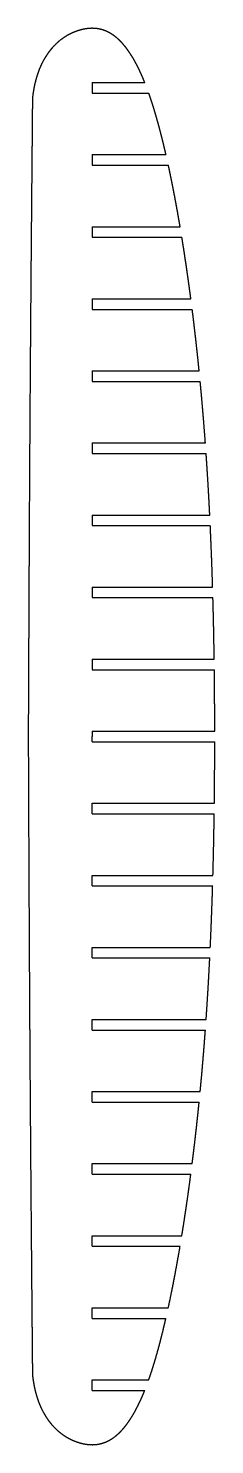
# Model space of a CAD drawing. Header units: metres. Extents: x 4 to 71, y -255 to 255.
import ezdxf

# ---------------------------------------------------------------- set-up
doc = ezdxf.new("R2010")
doc.units = ezdxf.units.M

msp = doc.modelspace()

# ---------------------------------------------------------------- linework, layer by layer
for p, q in [((26.69, 235.9, 1289), (45.73, 235.9, 1289)), ((26.69, 232.1, 1289), (47.17, 232.1, 1289)), ((26.69, 209.9, 1289), (53.4, 209.9, 1289)), ((26.69, 206.1, 1289), (54.25, 206.1, 1289)), ((26.69, 183.9, 1289), (58.51, 183.9, 1289)), ((26.69, 180.1, 1289), (59.14, 180.1, 1289)), ((26.69, 157.9, 1289), (62.39, 157.9, 1289)), ((26.69, 154.1, 1289), (62.88, 154.1, 1289)), ((26.69, 131.9, 1289), (65.4, 131.9, 1289)), ((26.69, 128.1, 1289), (65.77, 128.1, 1289)), ((26.69, 105.9, 1289), (67.65, 105.9, 1289)), ((26.69, 102.1, 1289), (67.92, 102.1, 1289)), ((26.69, 79.9, 1289), (69.24, 79.9, 1289)), ((26.69, 76.1, 1289), (69.42, 76.1, 1289)), ((26.69, 53.9, 1289), (70.27, 53.9, 1289)), ((26.69, 50.1, 1289), (70.38, 50.1, 1289)), ((26.69, 27.9, 1289), (70.85, 27.9, 1289)), ((26.69, 24.1, 1289), (70.9, 24.1, 1289)), ((26.69, 1.9, 1289), (71.03, 1.9, 1289)), ((26.69, -1.9, 1289), (71.03, -1.9, 1289)), ((26.69, -24.1, 1289), (70.9, -24.1, 1289)), ((26.69, -27.9, 1289), (70.85, -27.9, 1289)), ((26.69, -50.1, 1289), (70.39, -50.1, 1289)), ((26.69, -53.9, 1289), (70.28, -53.9, 1289)), ((26.69, -76.1, 1289), (69.42, -76.1, 1289)), ((26.69, -79.9, 1289), (69.24, -79.9, 1289)), ((26.69, -102.1, 1289), (67.92, -102.1, 1289)), ((26.69, -105.9, 1289), (67.65, -105.9, 1289)), ((26.69, -128.1, 1289), (65.77, -128.1, 1289)), ((26.69, -131.9, 1289), (65.39, -131.9, 1289)), ((26.69, -154.1, 1289), (62.87, -154.1, 1289)), ((26.69, -157.9, 1289), (62.38, -157.9, 1289)), ((26.69, -180.1, 1289), (59.12, -180.1, 1289)), ((26.69, -183.9, 1289), (58.49, -183.9, 1289)), ((26.69, -206.1, 1289), (54.23, -206.1, 1289)), ((26.69, -209.9, 1289), (53.37, -209.9, 1289)), ((26.69, -232.1, 1289), (47.14, -232.1, 1289)), ((26.69, -235.9, 1289), (45.71, -235.9, 1289))]:
    msp.add_line(p, q)
for points, knots in [([(45.73, 235.9, 1289), (45.63, 236.15, 1289), (45.53, 236.41, 1289), (45.43, 236.66, 1289), (45.32, 236.9, 1289), (45.22, 237.15, 1289), (45.12, 237.39, 1289), (45.02, 237.63, 1289), (44.53, 238.75, 1289), (44.14, 239.62, 1289), (43.74, 240.49, 1289), (43.32, 241.35, 1289), (42.89, 242.2, 1289), (42.44, 243.05, 1289), (41.97, 243.88, 1289), (41.09, 245.36, 1289), (40.69, 246, 1289), (40.28, 246.64, 1289), (39.85, 247.27, 1289), (39.41, 247.88, 1289), (38.95, 248.49, 1289), (38.47, 249.08, 1289), (37.44, 250.27, 1289), (36.89, 250.86, 1289), (36.31, 251.44, 1289), (35.71, 251.98, 1289), (35.08, 252.5, 1289), (34.42, 252.99, 1289), (33.73, 253.43, 1289), (32.62, 254.05, 1289), (32.22, 254.25, 1289), (31.8, 254.45, 1289), (31.38, 254.62, 1289), (30.95, 254.78, 1289), (30.51, 254.92, 1289), (30.07, 255.04, 1289), (29.09, 255.27, 1289), (28.54, 255.37, 1289), (27.99, 255.44, 1289), (27.44, 255.48, 1289), (26.89, 255.5, 1289), (26.33, 255.49, 1289), (25.78, 255.45, 1289), (25.03, 255.38, 1289), (24.83, 255.35, 1289), (24.63, 255.33, 1289), (24.43, 255.3, 1289), (24.23, 255.27, 1289), (24.03, 255.23, 1289), (23.83, 255.19, 1289), (23.46, 255.12, 1289), (23.29, 255.08, 1289), (23.11, 255.04, 1289), (22.94, 255, 1289), (22.76, 254.96, 1289), (22.59, 254.91, 1289), (22.42, 254.87, 1289), (20.78, 254.41, 1289), (19.35, 253.86, 1289), (17.97, 253.2, 1289), (16.65, 252.42, 1289), (15.4, 251.53, 1289), (14.23, 250.54, 1289), (13.14, 249.47, 1289), (11.66, 247.76, 1289), (11.19, 247.18, 1289), (10.74, 246.59, 1289), (10.32, 245.98, 1289), (9.91, 245.36, 1289), (9.53, 244.72, 1289), (9.16, 244.08, 1289), (8.01, 241.88, 1289), (7.31, 240.28, 1289), (6.72, 238.64, 1289), (6.22, 236.96, 1289), (5.82, 235.27, 1289), (5.49, 233.55, 1289), (5.25, 231.83, 1289), (5.07, 230.1, 1289)], [0, 0, 0, 0, 0, 0, 0, 0, 0, 0.031962, 0.031962, 0.031962, 0.031962, 0.031962, 0.031962, 0.031962, 0.149462, 0.149462, 0.149462, 0.149462, 0.149462, 0.149462, 0.149462, 0.242733, 0.242733, 0.242733, 0.242733, 0.242733, 0.242733, 0.242733, 0.34274, 0.34274, 0.34274, 0.34274, 0.34274, 0.34274, 0.34274, 0.398935, 0.398935, 0.398935, 0.398935, 0.398935, 0.398935, 0.398935, 0.46693, 0.46693, 0.46693, 0.46693, 0.46693, 0.46693, 0.46693, 0.491577, 0.491577, 0.491577, 0.491577, 0.491577, 0.491577, 0.491577, 0.513286, 0.513286, 0.513286, 0.513286, 0.513286, 0.513286, 0.513286, 0.698358, 0.698358, 0.698358, 0.698358, 0.698358, 0.698358, 0.698358, 0.788498, 0.788498, 0.788498, 0.788498, 0.788498, 0.788498, 0.788498, 1, 1, 1, 1, 1, 1, 1, 1, 1]), ([(5.07, 230.1, 1289), (5.07, 230.1, 1289), (5.07, 230.1, 1289), (5.07, 230.1, 1289), (5.07, 230.1, 1289), (5.07, 230.1, 1289), (5.07, 230.1, 1289), (5.07, 230.1, 1289), (5.07, 230.1, 1289), (5.07, 230.09, 1289), (5.07, 230.09, 1289), (5.07, 230.09, 1289), (5.07, 230.08, 1289), (5.07, 230.08, 1289), (5.07, 230.07, 1289), (5.07, 230.05, 1289), (5.07, 230.04, 1289), (5.07, 230.02, 1289), (5.07, 230, 1289), (5.07, 229.99, 1289), (5.07, 229.96, 1289), (5.07, 229.94, 1289), (5.07, 229.89, 1289), (5.07, 229.87, 1289), (5.07, 229.85, 1289), (5.07, 229.82, 1289), (5.07, 229.8, 1289), (5.07, 229.77, 1289), (5.07, 229.75, 1289), (5.07, 229.67, 1289), (5.07, 229.63, 1289), (5.07, 229.58, 1289), (5.07, 229.52, 1289), (5.07, 229.47, 1289), (5.07, 229.4, 1289), (5.07, 229.34, 1289), (5.06, 229.19, 1289), (5.06, 229.11, 1289), (5.06, 229.02, 1289), (5.06, 228.92, 1289), (5.06, 228.82, 1289), (5.06, 228.71, 1289), (5.06, 228.6, 1289), (5.06, 228.26, 1289), (5.05, 228.04, 1289), (5.05, 227.83, 1289), (5.05, 227.61, 1289), (5.05, 227.39, 1289), (5.05, 227.18, 1289), (5.04, 226.96, 1289), (5.04, 226.39, 1289), (5.04, 226.03, 1289), (5.03, 225.67, 1289), (5.03, 225.31, 1289), (5.03, 224.95, 1289), (5.02, 224.59, 1289), (5.02, 224.24, 1289), (5.01, 223.11, 1289), (5, 222.35, 1289), (5, 221.59, 1289), (4.99, 220.82, 1289), (4.98, 220.06, 1289), (4.98, 219.3, 1289), (4.97, 218.53, 1289), (4.96, 217.25, 1289), (4.95, 216.72, 1289), (4.95, 216.18, 1289), (4.94, 215.61, 1289), (4.94, 215.03, 1289), (4.93, 214.43, 1289), (4.93, 213.82, 1289), (4.92, 212.85, 1289), (4.91, 212.51, 1289), (4.91, 212.18, 1289), (4.91, 211.85, 1289), (4.91, 211.51, 1289), (4.9, 211.18, 1289), (4.9, 210.85, 1289), (4.89, 210.1, 1289), (4.89, 209.69, 1289), (4.89, 209.27, 1289), (4.88, 208.84, 1289), (4.88, 208.41, 1289), (4.87, 207.97, 1289), (4.87, 207.52, 1289), (4.85, 204.95, 1289), (4.83, 202.83, 1289), (4.81, 200.72, 1289), (4.79, 198.6, 1289), (4.77, 196.48, 1289), (4.75, 194.36, 1289), (4.74, 192.24, 1289), (4.68, 185.93, 1289), (4.64, 181.73, 1289), (4.61, 177.53, 1289), (4.57, 173.33, 1289), (4.54, 169.14, 1289), (4.5, 164.94, 1289), (4.47, 160.74, 1289), (4.4, 151.37, 1289), (4.36, 146.2, 1289), (4.32, 141.03, 1289), (4.28, 135.86, 1289), (4.24, 130.69, 1289), (4.21, 125.52, 1289), (4.17, 120.34, 1289), (4.12, 112.54, 1289), (4.1, 109.91, 1289), (4.09, 107.28, 1289), (4.07, 104.65, 1289), (4.05, 102.01, 1289), (4.04, 99.38, 1289), (4.02, 96.75, 1289), (3.97, 87.9, 1289), (3.94, 81.68, 1289), (3.9, 75.46, 1289), (3.87, 69.24, 1289), (3.84, 63.02, 1289), (3.81, 56.8, 1289), (3.78, 50.58, 1289), (3.74, 41.97, 1289), (3.73, 39.59, 1289), (3.72, 37.2, 1289), (3.71, 34.82, 1289), (3.7, 32.43, 1289), (3.69, 30.04, 1289), (3.68, 27.66, 1289), (3.66, 24.46, 1289), (3.66, 23.65, 1289), (3.66, 22.87, 1289), (3.65, 22.11, 1289), (3.65, 21.36, 1289), (3.65, 20.63, 1289), (3.64, 19.92, 1289), (3.64, 18.54, 1289), (3.64, 17.86, 1289), (3.63, 17.21, 1289), (3.63, 16.57, 1289), (3.63, 15.95, 1289), (3.63, 15.36, 1289), (3.62, 14.77, 1289), (3.62, 13.33, 1289), (3.61, 12.45, 1289), (3.61, 11.57, 1289), (3.61, 10.69, 1289), (3.6, 9.82, 1289), (3.6, 8.94, 1289), (3.59, 8.06, 1289), (3.59, 6.74, 1289), (3.59, 6.31, 1289), (3.59, 5.87, 1289), (3.58, 5.43, 1289), (3.58, 4.99, 1289), (3.58, 4.56, 1289), (3.58, 4.12, 1289), (3.58, 3.47, 1289), (3.57, 3.27, 1289), (3.57, 3.06, 1289), (3.57, 2.85, 1289), (3.57, 2.65, 1289), (3.57, 2.44, 1289), (3.57, 2.23, 1289), (3.57, 1.89, 1289), (3.57, 1.74, 1289), (3.57, 1.6, 1289), (3.57, 1.46, 1289), (3.57, 1.32, 1289), (3.57, 1.18, 1289), (3.57, 1.04, 1289), (3.56, 0.85, 1289), (3.56, 0.8, 1289), (3.56, 0.75, 1289), (3.56, 0.7, 1289), (3.56, 0.66, 1289), (3.56, 0.62, 1289), (3.56, 0.58, 1289), (3.56, 0.48, 1289), (3.56, 0.43, 1289), (3.56, 0.38, 1289), (3.56, 0.34, 1289), (3.56, 0.3, 1289), (3.56, 0.26, 1289), (3.56, 0.23, 1289), (3.56, 0.17, 1289), (3.56, 0.14, 1289), (3.56, 0.12, 1289), (3.56, 0.1, 1289), (3.56, 0.08, 1289), (3.56, 0.06, 1289), (3.56, 0.05, 1289), (3.56, 0.03, 1289), (3.56, 0.02, 1289), (3.56, 0.01, 1289), (3.56, 0.01, 1289), (3.56, 0, 1289), (3.56, 0, 1289), (3.56, 0, 1289), (3.56, 0, 1289), (3.56, 0, 1289), (3.56, 0, 1289), (3.56, 0, 1289), (3.56, 0, 1289), (3.56, 0, 1289), (3.56, -0.01, 1289), (3.56, -0.02, 1289), (3.56, -0.02, 1289), (3.56, -0.03, 1289), (3.56, -0.04, 1289), (3.56, -0.06, 1289), (3.56, -0.08, 1289), (3.56, -0.09, 1289), (3.56, -0.14, 1289), (3.56, -0.17, 1289), (3.56, -0.2, 1289), (3.56, -0.23, 1289), (3.56, -0.27, 1289), (3.56, -0.32, 1289), (3.56, -0.36, 1289), (3.56, -0.46, 1289), (3.56, -0.51, 1289), (3.56, -0.56, 1289), (3.56, -0.62, 1289), (3.56, -0.68, 1289), (3.56, -0.75, 1289), (3.56, -0.82, 1289), (3.56, -0.96, 1289), (3.57, -1.04, 1289), (3.57, -1.13, 1289), (3.57, -1.22, 1289), (3.57, -1.31, 1289), (3.57, -1.41, 1289), (3.57, -1.52, 1289), (3.57, -1.84, 1289), (3.57, -2.06, 1289), (3.57, -2.27, 1289), (3.57, -2.49, 1289), (3.57, -2.71, 1289), (3.57, -2.92, 1289), (3.57, -3.14, 1289), (3.58, -3.71, 1289), (3.58, -4.07, 1289), (3.58, -4.43, 1289), (3.58, -4.79, 1289), (3.58, -5.15, 1289), (3.58, -5.51, 1289), (3.59, -5.87, 1289), (3.59, -6.99, 1289), (3.59, -7.76, 1289), (3.6, -8.52, 1289), (3.6, -9.28, 1289), (3.6, -10.05, 1289), (3.61, -10.81, 1289), (3.61, -11.58, 1289), (3.61, -12.86, 1289), (3.62, -13.39, 1289), (3.62, -13.94, 1289), (3.62, -14.5, 1289), (3.62, -15.08, 1289), (3.63, -15.68, 1289), (3.63, -16.3, 1289), (3.63, -17.27, 1289), (3.63, -17.6, 1289), (3.64, -17.94, 1289), (3.64, -18.27, 1289), (3.64, -18.6, 1289), (3.64, -18.94, 1289), (3.64, -19.27, 1289), (3.65, -20.02, 1289), (3.65, -20.43, 1289), (3.65, -20.85, 1289), (3.65, -21.28, 1289), (3.65, -21.71, 1289), (3.65, -22.15, 1289), (3.66, -22.6, 1289), (3.67, -25.17, 1289), (3.68, -27.29, 1289), (3.68, -29.41, 1289), (3.69, -31.53, 1289), (3.7, -33.65, 1289), (3.71, -35.77, 1289), (3.72, -37.89, 1289), (3.75, -44.21, 1289), (3.77, -48.42, 1289), (3.79, -52.62, 1289), (3.81, -56.82, 1289), (3.83, -61.02, 1289), (3.85, -65.22, 1289), (3.87, -69.42, 1289), (3.91, -76.16, 1289), (3.92, -78.71, 1289), (3.93, -81.25, 1289), (3.95, -83.79, 1289), (3.96, -86.33, 1289), (3.98, -88.87, 1289), (3.99, -91.41, 1289), (4.02, -96.59, 1289), (4.04, -99.22, 1289), (4.05, -101.85, 1289), (4.07, -104.48, 1289), (4.08, -107.11, 1289), (4.1, -109.74, 1289), (4.12, -112.37, 1289), (4.15, -117.64, 1289), (4.17, -120.27, 1289), (4.19, -122.9, 1289), (4.21, -125.53, 1289), (4.22, -128.16, 1289), (4.24, -130.79, 1289), (4.26, -133.42, 1289), (4.33, -142.27, 1289), (4.37, -148.49, 1289), (4.42, -154.7, 1289), (4.47, -160.92, 1289), (4.52, -167.14, 1289), (4.57, -173.35, 1289), (4.63, -179.57, 1289), (4.7, -188.17, 1289), (4.72, -190.55, 1289), (4.74, -192.94, 1289), (4.76, -195.32, 1289), (4.78, -197.7, 1289), (4.8, -200.09, 1289), (4.83, -202.47, 1289), (4.85, -205.67, 1289), (4.86, -206.47, 1289), (4.87, -207.25, 1289), (4.87, -208.02, 1289), (4.88, -208.76, 1289), (4.89, -209.49, 1289), (4.89, -210.2, 1289), (4.91, -211.58, 1289), (4.91, -212.25, 1289), (4.92, -212.91, 1289), (4.92, -213.54, 1289), (4.93, -214.16, 1289), (4.93, -214.76, 1289), (4.94, -215.34, 1289), (4.95, -216.78, 1289), (4.96, -217.66, 1289), (4.97, -218.54, 1289), (4.98, -219.41, 1289), (4.98, -220.29, 1289), (4.99, -221.17, 1289), (5, -222.05, 1289), (5.01, -223.36, 1289), (5.02, -223.8, 1289), (5.02, -224.24, 1289), (5.02, -224.67, 1289), (5.03, -225.11, 1289), (5.03, -225.55, 1289), (5.04, -225.98, 1289), (5.04, -226.63, 1289), (5.04, -226.84, 1289), (5.04, -227.04, 1289), (5.05, -227.25, 1289), (5.05, -227.45, 1289), (5.05, -227.66, 1289), (5.05, -227.87, 1289), (5.06, -228.21, 1289), (5.06, -228.36, 1289), (5.06, -228.5, 1289), (5.06, -228.64, 1289), (5.06, -228.78, 1289), (5.06, -228.92, 1289), (5.06, -229.06, 1289), (5.06, -229.25, 1289), (5.06, -229.3, 1289), (5.07, -229.35, 1289), (5.07, -229.39, 1289), (5.07, -229.44, 1289), (5.07, -229.48, 1289), (5.07, -229.52, 1289), (5.07, -229.61, 1289), (5.07, -229.67, 1289), (5.07, -229.72, 1289), (5.07, -229.76, 1289), (5.07, -229.8, 1289), (5.07, -229.84, 1289), (5.07, -229.87, 1289), (5.07, -229.93, 1289), (5.07, -229.96, 1289), (5.07, -229.98, 1289), (5.07, -230, 1289), (5.07, -230.02, 1289), (5.07, -230.03, 1289), (5.07, -230.05, 1289), (5.07, -230.07, 1289), (5.07, -230.07, 1289), (5.07, -230.08, 1289), (5.07, -230.08, 1289), (5.07, -230.09, 1289), (5.07, -230.09, 1289), (5.07, -230.09, 1289), (5.07, -230.1, 1289), (5.07, -230.1, 1289), (5.07, -230.1, 1289), (5.07, -230.1, 1289), (5.07, -230.1, 1289), (5.07, -230.1, 1289), (5.07, -230.1, 1289), (5.07, -230.1, 1289)], [0, 0, 0, 0, 0, 0, 0, 0, 0, 0.002958, 0.002958, 0.002958, 0.002958, 0.002958, 0.002958, 0.002958, 0.006048, 0.006048, 0.006048, 0.006048, 0.006048, 0.006048, 0.006048, 0.009447, 0.009447, 0.009447, 0.009447, 0.009447, 0.009447, 0.009447, 0.011609, 0.011609, 0.011609, 0.011609, 0.011609, 0.011609, 0.011609, 0.014699, 0.014699, 0.014699, 0.014699, 0.014699, 0.014699, 0.014699, 0.018098, 0.018098, 0.018098, 0.018098, 0.018098, 0.018098, 0.018098, 0.024104, 0.024104, 0.024104, 0.024104, 0.024104, 0.024104, 0.024104, 0.034061, 0.034061, 0.034061, 0.034061, 0.034061, 0.034061, 0.034061, 0.055248, 0.055248, 0.055248, 0.055248, 0.055248, 0.055248, 0.055248, 0.069514, 0.069514, 0.069514, 0.069514, 0.069514, 0.069514, 0.069514, 0.077009, 0.077009, 0.077009, 0.077009, 0.077009, 0.077009, 0.077009, 0.086183, 0.086183, 0.086183, 0.086183, 0.086183, 0.086183, 0.086183, 0.12919, 0.12919, 0.12919, 0.12919, 0.12919, 0.12919, 0.12919, 0.214426, 0.214426, 0.214426, 0.214426, 0.214426, 0.214426, 0.214426, 0.319424, 0.319424, 0.319424, 0.319424, 0.319424, 0.319424, 0.319424, 0.372855, 0.372855, 0.372855, 0.372855, 0.372855, 0.372855, 0.372855, 0.499151, 0.499151, 0.499151, 0.499151, 0.499151, 0.499151, 0.499151, 0.547589, 0.547589, 0.547589, 0.547589, 0.547589, 0.547589, 0.547589, 0.564194, 0.564194, 0.564194, 0.564194, 0.564194, 0.564194, 0.564194, 0.580799, 0.580799, 0.580799, 0.580799, 0.580799, 0.580799, 0.580799, 0.606595, 0.606595, 0.606595, 0.606595, 0.606595, 0.606595, 0.606595, 0.619463, 0.619463, 0.619463, 0.619463, 0.619463, 0.619463, 0.619463, 0.625545, 0.625545, 0.625545, 0.625545, 0.625545, 0.625545, 0.625545, 0.6297, 0.6297, 0.6297, 0.6297, 0.6297, 0.6297, 0.6297, 0.631253, 0.631253, 0.631253, 0.631253, 0.631253, 0.631253, 0.631253, 0.633694, 0.633694, 0.633694, 0.633694, 0.633694, 0.633694, 0.633694, 0.636135, 0.636135, 0.636135, 0.636135, 0.636135, 0.636135, 0.636135, 0.638417, 0.638417, 0.638417, 0.638417, 0.638417, 0.638417, 0.638417, 0.640699, 0.640699, 0.640699, 0.640699, 0.640699, 0.640699, 0.640699, 0.642795, 0.642795, 0.642795, 0.642795, 0.642795, 0.642795, 0.642795, 0.644891, 0.644891, 0.644891, 0.644891, 0.644891, 0.644891, 0.644891, 0.646638, 0.646638, 0.646638, 0.646638, 0.646638, 0.646638, 0.646638, 0.648384, 0.648384, 0.648384, 0.648384, 0.648384, 0.648384, 0.648384, 0.65178, 0.65178, 0.65178, 0.65178, 0.65178, 0.65178, 0.65178, 0.657409, 0.657409, 0.657409, 0.657409, 0.657409, 0.657409, 0.657409, 0.669386, 0.669386, 0.669386, 0.669386, 0.669386, 0.669386, 0.669386, 0.67745, 0.67745, 0.67745, 0.67745, 0.67745, 0.67745, 0.67745, 0.681688, 0.681688, 0.681688, 0.681688, 0.681688, 0.681688, 0.681688, 0.686874, 0.686874, 0.686874, 0.686874, 0.686874, 0.686874, 0.686874, 0.711185, 0.711185, 0.711185, 0.711185, 0.711185, 0.711185, 0.711185, 0.759358, 0.759358, 0.759358, 0.759358, 0.759358, 0.759358, 0.759358, 0.788502, 0.788502, 0.788502, 0.788502, 0.788502, 0.788502, 0.788502, 0.818673, 0.818673, 0.818673, 0.818673, 0.818673, 0.818673, 0.818673, 0.848844, 0.848844, 0.848844, 0.848844, 0.848844, 0.848844, 0.848844, 0.920125, 0.920125, 0.920125, 0.920125, 0.920125, 0.920125, 0.920125, 0.947455, 0.947455, 0.947455, 0.947455, 0.947455, 0.947455, 0.947455, 0.956824, 0.956824, 0.956824, 0.956824, 0.956824, 0.956824, 0.956824, 0.966192, 0.966192, 0.966192, 0.966192, 0.966192, 0.966192, 0.966192, 0.980746, 0.980746, 0.980746, 0.980746, 0.980746, 0.980746, 0.980746, 0.988006, 0.988006, 0.988006, 0.988006, 0.988006, 0.988006, 0.988006, 0.991437, 0.991437, 0.991437, 0.991437, 0.991437, 0.991437, 0.991437, 0.993781, 0.993781, 0.993781, 0.993781, 0.993781, 0.993781, 0.993781, 0.994658, 0.994658, 0.994658, 0.994658, 0.994658, 0.994658, 0.994658, 0.996035, 0.996035, 0.996035, 0.996035, 0.996035, 0.996035, 0.996035, 0.997412, 0.997412, 0.997412, 0.997412, 0.997412, 0.997412, 0.997412, 0.998414, 0.998414, 0.998414, 0.998414, 0.998414, 0.998414, 0.998414, 1, 1, 1, 1, 1, 1, 1, 1, 1]), ([(53.4, 209.9, 1289), (53.15, 210.98, 1289), (52.9, 212.06, 1289), (52.64, 213.13, 1289), (52.38, 214.21, 1289), (52.11, 215.29, 1289), (51.84, 216.36, 1289), (51.57, 217.43, 1289), (50.94, 219.82, 1289), (50.59, 221.13, 1289), (50.22, 222.44, 1289), (49.85, 223.74, 1289), (49.47, 225.05, 1289), (49.08, 226.35, 1289), (48.67, 227.64, 1289), (48.12, 229.33, 1289), (47.99, 229.73, 1289), (47.85, 230.12, 1289), (47.72, 230.52, 1289), (47.58, 230.92, 1289), (47.45, 231.31, 1289), (47.31, 231.71, 1289), (47.17, 232.1, 1289)], [0, 0, 0, 0, 0, 0, 0, 0, 0, 0.384032, 0.384032, 0.384032, 0.384032, 0.384032, 0.384032, 0.384032, 0.855008, 0.855008, 0.855008, 0.855008, 0.855008, 0.855008, 0.855008, 1, 1, 1, 1, 1, 1, 1, 1, 1]), ([(58.51, 183.9, 1289), (58.28, 185.22, 1289), (58.06, 186.54, 1289), (57.83, 187.86, 1289), (57.59, 189.18, 1289), (57.35, 190.5, 1289), (57.11, 191.82, 1289), (56.87, 193.14, 1289), (56.34, 195.91, 1289), (56.06, 197.37, 1289), (55.77, 198.83, 1289), (55.48, 200.29, 1289), (55.18, 201.74, 1289), (54.88, 203.2, 1289), (54.57, 204.65, 1289), (54.25, 206.1, 1289)], [0, 0, 0, 0, 0, 0, 0, 0, 0, 0.474323, 0.474323, 0.474323, 0.474323, 0.474323, 0.474323, 0.474323, 1, 1, 1, 1, 1, 1, 1, 1, 1]), ([(62.39, 157.9, 1289), (62.24, 159.04, 1289), (62.09, 160.18, 1289), (61.94, 161.31, 1289), (61.78, 162.45, 1289), (61.63, 163.59, 1289), (61.47, 164.72, 1289), (61.31, 165.86, 1289), (60.91, 168.64, 1289), (60.67, 170.28, 1289), (60.42, 171.92, 1289), (60.18, 173.55, 1289), (59.92, 175.19, 1289), (59.67, 176.83, 1289), (59.41, 178.46, 1289), (59.14, 180.1, 1289)], [0, 0, 0, 0, 0, 0, 0, 0, 0, 0.409237, 0.409237, 0.409237, 0.409237, 0.409237, 0.409237, 0.409237, 1, 1, 1, 1, 1, 1, 1, 1, 1]), ([(65.4, 131.9, 1289), (65.35, 132.41, 1289), (65.29, 132.93, 1289), (65.24, 133.44, 1289), (65.19, 133.95, 1289), (65.14, 134.46, 1289), (65.08, 134.98, 1289), (65.03, 135.49, 1289), (64.74, 138.27, 1289), (64.49, 140.53, 1289), (64.24, 142.79, 1289), (63.98, 145.06, 1289), (63.72, 147.32, 1289), (63.45, 149.58, 1289), (63.17, 151.84, 1289), (62.88, 154.1, 1289)], [0, 0, 0, 0, 0, 0, 0, 0, 0, 0.184586, 0.184586, 0.184586, 0.184586, 0.184586, 0.184586, 0.184586, 1, 1, 1, 1, 1, 1, 1, 1, 1]), ([(67.65, 105.9, 1289), (67.46, 108.42, 1289), (67.27, 110.94, 1289), (67.07, 113.45, 1289), (66.87, 115.97, 1289), (66.65, 118.48, 1289), (66.43, 121, 1289), (66.21, 123.51, 1289), (65.94, 126.29, 1289), (65.92, 126.55, 1289), (65.9, 126.8, 1289), (65.87, 127.06, 1289), (65.85, 127.32, 1289), (65.82, 127.58, 1289), (65.8, 127.84, 1289), (65.77, 128.1, 1289)], [0, 0, 0, 0, 0, 0, 0, 0, 0, 0.906551, 0.906551, 0.906551, 0.906551, 0.906551, 0.906551, 0.906551, 1, 1, 1, 1, 1, 1, 1, 1, 1]), ([(69.24, 79.9, 1289), (69.21, 80.48, 1289), (69.18, 81.06, 1289), (69.15, 81.65, 1289), (69.12, 82.23, 1289), (69.09, 82.81, 1289), (69.06, 83.39, 1289), (69.03, 83.98, 1289), (68.88, 86.75, 1289), (68.76, 88.95, 1289), (68.63, 91.14, 1289), (68.5, 93.33, 1289), (68.36, 95.52, 1289), (68.22, 97.72, 1289), (68.07, 99.91, 1289), (67.92, 102.1, 1289)], [0, 0, 0, 0, 0, 0, 0, 0, 0, 0.209759, 0.209759, 0.209759, 0.209759, 0.209759, 0.209759, 0.209759, 1, 1, 1, 1, 1, 1, 1, 1, 1]), ([(65.77, -128.1, 1289), (65.84, -127.34, 1289), (65.92, -126.58, 1289), (65.99, -125.82, 1289), (66.06, -125.06, 1289), (66.13, -124.3, 1289), (66.2, -123.54, 1289), (66.27, -122.78, 1289), (66.52, -120.01, 1289), (66.69, -117.99, 1289), (66.86, -115.98, 1289), (67.03, -113.96, 1289), (67.19, -111.95, 1289), (67.35, -109.93, 1289), (67.5, -107.92, 1289), (67.65, -105.9, 1289)], [0, 0, 0, 0, 0, 0, 0, 0, 0, 0.274091, 0.274091, 0.274091, 0.274091, 0.274091, 0.274091, 0.274091, 1, 1, 1, 1, 1, 1, 1, 1, 1]), ([(62.87, -154.1, 1289), (62.99, -153.2, 1289), (63.1, -152.29, 1289), (63.21, -151.39, 1289), (63.33, -150.48, 1289), (63.44, -149.58, 1289), (63.54, -148.67, 1289), (63.65, -147.76, 1289), (63.98, -144.99, 1289), (64.2, -143.12, 1289), (64.41, -141.25, 1289), (64.61, -139.38, 1289), (64.82, -137.51, 1289), (65.01, -135.64, 1289), (65.21, -133.77, 1289), (65.39, -131.9, 1289)], [0, 0, 0, 0, 0, 0, 0, 0, 0, 0.326525, 0.326525, 0.326525, 0.326525, 0.326525, 0.326525, 0.326525, 1, 1, 1, 1, 1, 1, 1, 1, 1]), ([(47.14, -232.1, 1289), (47.19, -231.98, 1289), (47.23, -231.86, 1289), (47.27, -231.73, 1289), (47.32, -231.61, 1289), (47.36, -231.49, 1289), (47.4, -231.36, 1289), (47.44, -231.24, 1289), (48.2, -229.06, 1289), (48.87, -226.99, 1289), (49.5, -224.91, 1289), (50.11, -222.82, 1289), (50.69, -220.73, 1289), (51.25, -218.62, 1289), (51.78, -216.52, 1289), (52.44, -213.84, 1289), (52.58, -213.28, 1289), (52.71, -212.72, 1289), (52.85, -212.16, 1289), (52.98, -211.59, 1289), (53.11, -211.03, 1289), (53.24, -210.46, 1289), (53.37, -209.9, 1289)], [0, 0, 0, 0, 0, 0, 0, 0, 0, 0.045678, 0.045678, 0.045678, 0.045678, 0.045678, 0.045678, 0.045678, 0.79935, 0.79935, 0.79935, 0.79935, 0.79935, 0.79935, 0.79935, 1, 1, 1, 1, 1, 1, 1, 1, 1]), ([(5.07, -230.1, 1289), (5.25, -231.83, 1289), (5.49, -233.55, 1289), (5.82, -235.27, 1289), (6.22, -236.96, 1289), (6.72, -238.64, 1289), (7.31, -240.28, 1289), (8.01, -241.88, 1289), (9.18, -244.1, 1289), (9.56, -244.78, 1289), (9.96, -245.44, 1289), (10.38, -246.08, 1289), (10.83, -246.71, 1289), (11.3, -247.33, 1289), (11.79, -247.92, 1289), (13.33, -249.65, 1289), (14.44, -250.73, 1289), (15.64, -251.72, 1289), (16.92, -252.6, 1289), (18.27, -253.37, 1289), (19.68, -254.02, 1289), (21.14, -254.54, 1289), (22.88, -254.99, 1289), (23.13, -255.05, 1289), (23.37, -255.1, 1289), (23.62, -255.16, 1289), (23.87, -255.21, 1289), (24.12, -255.25, 1289), (24.37, -255.29, 1289), (24.87, -255.36, 1289), (25.12, -255.39, 1289), (25.37, -255.42, 1289), (25.62, -255.44, 1289), (25.87, -255.46, 1289), (26.12, -255.47, 1289), (26.37, -255.47, 1289), (26.99, -255.48, 1289), (27.37, -255.47, 1289), (27.75, -255.45, 1289), (28.12, -255.41, 1289), (28.5, -255.37, 1289), (28.87, -255.31, 1289), (29.24, -255.23, 1289), (30.29, -254.99, 1289), (30.95, -254.79, 1289), (31.61, -254.55, 1289), (32.24, -254.27, 1289), (32.86, -253.95, 1289), (33.46, -253.59, 1289), (34.04, -253.21, 1289), (35, -252.5, 1289), (35.4, -252.19, 1289), (35.78, -251.87, 1289), (36.16, -251.53, 1289), (36.52, -251.19, 1289), (36.88, -250.83, 1289), (37.22, -250.47, 1289), (38.18, -249.41, 1289), (38.78, -248.7, 1289), (39.34, -247.96, 1289), (39.89, -247.2, 1289), (40.4, -246.43, 1289), (40.9, -245.65, 1289), (41.38, -244.85, 1289), (42.4, -243.07, 1289), (42.93, -242.07, 1289), (43.44, -241.06, 1289), (43.93, -240.05, 1289), (44.4, -239.02, 1289), (44.85, -237.99, 1289), (45.29, -236.95, 1289), (45.71, -235.9, 1289)], [0, 0, 0, 0, 0, 0, 0, 0, 0, 0.0244877, 0.0244877, 0.0244877, 0.0244877, 0.0244877, 0.0244877, 0.0244877, 0.0353512, 0.0353512, 0.0353512, 0.0353512, 0.0353512, 0.0353512, 0.0353512, 0.0570645, 0.0570645, 0.0570645, 0.0570645, 0.0570645, 0.0570645, 0.0570645, 0.0606295, 0.0606295, 0.0606295, 0.0606295, 0.0606295, 0.0606295, 0.0606295, 0.0641654, 0.0641654, 0.0641654, 0.0641654, 0.0641654, 0.0641654, 0.0641654, 0.0695177, 0.0695177, 0.0695177, 0.0695177, 0.0695177, 0.0695177, 0.0695177, 0.0793416, 0.0793416, 0.0793416, 0.0793416, 0.0793416, 0.0793416, 0.0793416, 0.0864599, 0.0864599, 0.0864599, 0.0864599, 0.0864599, 0.0864599, 0.0864599, 0.0996148, 0.0996148, 0.0996148, 0.0996148, 0.0996148, 0.0996148, 0.0996148, 0.1155942, 0.1155942, 0.1155942, 0.1155942, 0.1155942, 0.1155942, 0.1155942, 0.1155942, 0.1155942])]:
    msp.add_open_spline(points, degree=8, knots=knots)
for points, degree in [([(26.69, 235.9, 1289), (26.69, 232.1, 1289)], 1), ([(26.69, 209.9, 1289), (26.69, 206.1, 1289)], 1), ([(26.69, 183.9, 1289), (26.69, 180.1, 1289)], 1), ([(26.69, 157.9, 1289), (26.69, 154.1, 1289)], 1), ([(26.69, 131.9, 1289), (26.69, 128.1, 1289)], 1), ([(26.69, 105.9, 1289), (26.69, 102.1, 1289)], 1), ([(26.69, 79.9, 1289), (26.69, 76.1, 1289)], 1), ([(70.27, 53.9, 1289), (70.19, 56.68, 1289), (70.1, 59.45, 1289), (70, 62.23, 1289), (69.9, 65, 1289), (69.79, 67.78, 1289), (69.67, 70.55, 1289), (69.55, 73.33, 1289), (69.42, 76.1, 1289)], 8), ([(26.69, 53.9, 1289), (26.69, 50.1, 1289)], 1), ([(70.85, 27.9, 1289), (70.81, 30.68, 1289), (70.76, 33.45, 1289), (70.71, 36.23, 1289), (70.66, 39, 1289), (70.6, 41.78, 1289), (70.53, 44.55, 1289), (70.46, 47.33, 1289), (70.38, 50.1, 1289)], 8), ([(26.69, 27.9, 1289), (26.69, 24.1, 1289)], 1), ([(71.03, 1.9, 1289), (71.03, 4.68, 1289), (71.03, 7.45, 1289), (71.01, 10.23, 1289), (71, 13, 1289), (70.98, 15.78, 1289), (70.96, 18.55, 1289), (70.93, 21.33, 1289), (70.9, 24.1, 1289)], 8), ([(26.69, 1.9, 1289), (26.69, 0, 1289)], 1), ([(26.69, -1.9, 1289), (26.69, 0, 1289)], 1), ([(70.9, -24.1, 1289), (70.93, -21.33, 1289), (70.96, -18.55, 1289), (70.98, -15.78, 1289), (71, -13, 1289), (71.02, -10.23, 1289), (71.03, -7.45, 1289), (71.03, -4.68, 1289), (71.03, -1.9, 1289)], 8), ([(26.69, -27.9, 1289), (26.69, -24.1, 1289)], 1), ([(70.39, -50.1, 1289), (70.46, -47.33, 1289), (70.54, -44.55, 1289), (70.6, -41.78, 1289), (70.66, -39, 1289), (70.72, -36.23, 1289), (70.76, -33.45, 1289), (70.81, -30.68, 1289), (70.85, -27.9, 1289)], 8), ([(26.69, -53.9, 1289), (26.69, -50.1, 1289)], 1), ([(69.42, -76.1, 1289), (69.55, -73.33, 1289), (69.68, -70.55, 1289), (69.79, -67.78, 1289), (69.9, -65, 1289), (70.01, -62.23, 1289), (70.1, -59.45, 1289), (70.19, -56.68, 1289), (70.28, -53.9, 1289)], 8), ([(26.69, -79.9, 1289), (26.69, -76.1, 1289)], 1), ([(67.92, -102.1, 1289), (68.11, -99.33, 1289), (68.3, -96.55, 1289), (68.47, -93.78, 1289), (68.64, -91, 1289), (68.8, -88.23, 1289), (68.96, -85.45, 1289), (69.1, -82.68, 1289), (69.24, -79.9, 1289)], 8), ([(26.69, -105.9, 1289), (26.69, -102.1, 1289)], 1), ([(26.69, -131.9, 1289), (26.69, -128.1, 1289)], 1), ([(26.69, -157.9, 1289), (26.69, -154.1, 1289)], 1), ([(59.12, -180.1, 1289), (59.58, -177.33, 1289), (60.01, -174.56, 1289), (60.44, -171.79, 1289), (60.85, -169.01, 1289), (61.25, -166.24, 1289), (61.64, -163.46, 1289), (62.02, -160.68, 1289), (62.38, -157.9, 1289)], 8), ([(26.69, -183.9, 1289), (26.69, -180.1, 1289)], 1), ([(54.23, -206.1, 1289), (54.83, -203.34, 1289), (55.41, -200.57, 1289), (55.97, -197.8, 1289), (56.51, -195.03, 1289), (57.03, -192.25, 1289), (57.53, -189.47, 1289), (58.02, -186.69, 1289), (58.49, -183.9, 1289)], 8), ([(26.69, -209.9, 1289), (26.69, -206.1, 1289)], 1), ([(26.69, -235.9, 1289), (26.69, -232.1, 1289)], 1)]:
    msp.add_open_spline(points, degree=degree)

doc.saveas('drawing.dxf')
